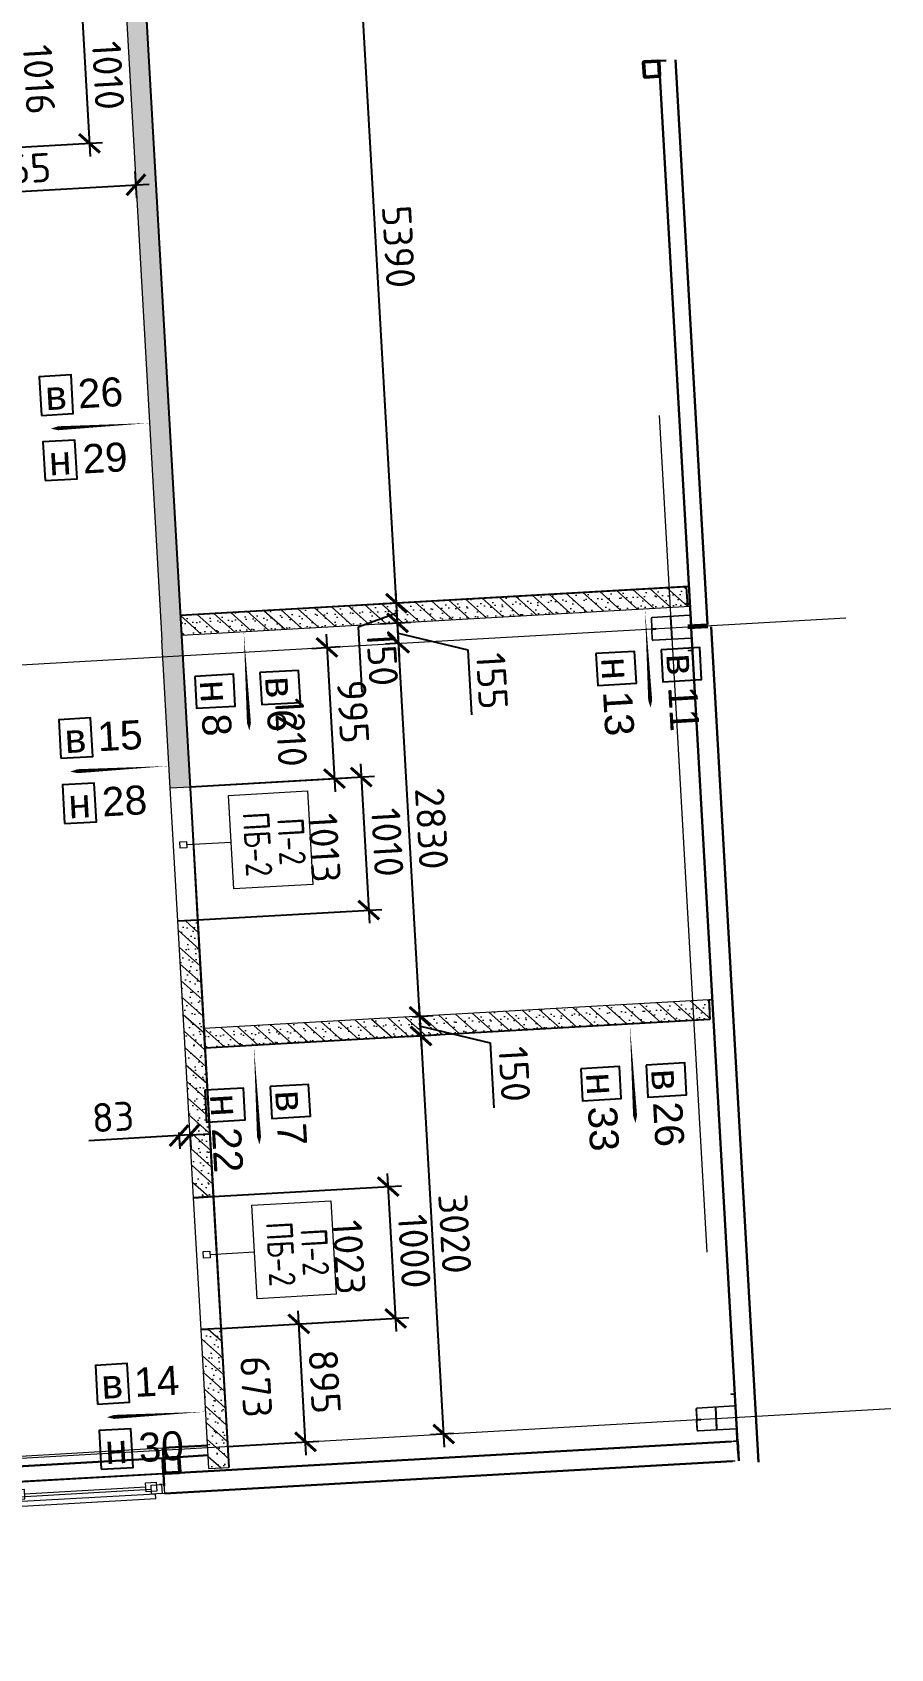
# Model space of a CAD drawing. Header units: metres. Extents: x 107714.6 to 107779.8, y 110796.6 to 110847.9.
# Drawn here: x 107772.65 to 107779.16, y 110799.68 to 110811.93 of the extents above; entities that cross this region are included whole.
import ezdxf

# ---------------------------------------------------------------- set-up
doc = ezdxf.new("R2010")
doc.units = ezdxf.units.M
doc.header["$PDMODE"] = 35
doc.header["$PDSIZE"] = 0.01
doc.linetypes.add('CENTER', pattern=[50.8, 31.75, -6.35, 6.35, -6.35])
doc.linetypes.add('невидимаяX2', pattern=[19.05, 12.7, -6.35])
for name, color, linetype in [('2023.11.08_В_ОТКЛОНЕНИЯ', 7, 'Continuous'), ('2023.11.08_Н_ОТКЛОНЕНИЯ', 7, 'Continuous'), ('_1-1_ Внутренние стены', 7, 'Continuous'), ('_4-3_ маркировка на кладочных планах АР', 7, 'Continuous'), ('размеры', 7, 'Continuous'), ('Слой3', 7, 'Continuous')]:
    doc.layers.add(name, color=color, linetype=linetype)
doc.layers.add('Вспомогательные', color=6, linetype='Continuous', plot=False)
for name, color, linetype, lineweight, true_color in [('Каркас несущий', 7, 'Continuous', 18, 0x800040), ('Каркас_Импост', 7, 'Continuous', 9, 0x804000), ('Несущие колонны', 7, 'Continuous', 18, 0x800040), ('Отлив', 7, 'Continuous', 9, 0x008080), ('Скрытые грани', 7, 'Continuous', 18, 0x800040)]:
    doc.layers.add(name, color=color, linetype=linetype, lineweight=lineweight, true_color=true_color)
for name, color, linetype, lineweight in [('Окна', 251, 'Continuous', 9), ('ОСИ', 251, 'CENTER', 18), ('Размерные', 45, 'Continuous', 15), ('Стены', 7, 'Continuous', 18), ('Стены разрез', 7, 'Continuous', 30)]:
    doc.layers.add(name, color=color, linetype=linetype, lineweight=lineweight)
doc.styles.add('AxeAndPointZ', font='arial.ttf')
doc.styles.add('GOST 2.304 type A', font='isocpeur.ttf')
doc.styles.add('стиль1', font='isocpeur.ttf')
doc.dimstyles.new('ISO-25', dxfattribs={"dimtxt": 0.22, "dimasz": 0.15, "dimexe": 0.1, "dimexo": 0, "dimgap": 0.06, "dimtad": 1, "dimdec": 0, "dimlfac": 1000, "dimtxsty": 'GOST 2.304 type A', "dimblk": 'ARCHTICK', "dimcen": 2.5, "dimdle": 0.1, "dimadec": 0, "dimazin": 0, "dimtfac": 1, "dimtdec": 0, "dimtmove": 0, "dimatfit": 3, "dimfxl": 1, "dimarcsym": 0})
doc.dimstyles.new('снизу', dxfattribs={"dimtxt": 0.22, "dimasz": 0.1, "dimexe": 0.1, "dimexo": 0, "dimgap": 0.06, "dimtad": 1, "dimdec": 0, "dimlfac": 1000, "dimtxsty": 'GOST 2.304 type A', "dimblk": 'OBLIQUE', "dimcen": 2.5, "dimdle": 0.1, "dimse1": 1, "dimse2": 1, "dimsd1": 1, "dimsd2": 1, "dimadec": 0, "dimazin": 0, "dimtfac": 1, "dimtdec": 0, "dimtofl": 0, "dimtmove": 2, "dimatfit": 3, "dimfxl": 1, "dimarcsym": 0})

# ---------------------------------------------------------------- blocks, each defined once
blk = doc.blocks.new('102_Окно_1Створка_Ф_ГОСТ23166-99 - 1160х1750_1170_h-1445330-_О__L1_0_000_')
at = {"layer": 'Каркас_Импост', "color": 7, "lineweight": 18}
for p, q in [((-638.1, 475), (-638.1, 405)), ((-638.1, 475), (-603.1, 475)), ((-638.1, 405), (-603.1, 405)), ((-618.1, 475), (-538.1, 475)), ((-618.1, 405), (-618.1, 475)), ((-618.1, 475), (-538.1, 475)), ((-618.1, 405), (-618.1, 475)), ((-538.1, 405), (-618.1, 405)), ((-578.1, 405), (-618.1, 405)), ((-578.1, 385), (-578.1, 455)), ((-578.1, 455), (-498.1, 455)), ((-498.1, 385), (-578.1, 385)), ((-538.1, 475), (-538.1, 405)), ((-538.1, 475), (-538.1, 455)), ((-538.1, 440), (461.9, 440)), ((-498.1, 455), (-498.1, 385)), ((-498.1, 420), (421.9, 420)), ((421.9, 455), (421.9, 385)), ((501.9, 455), (421.9, 455)), ((421.9, 385), (501.9, 385)), ((541.9, 475), (461.9, 475)), ((461.9, 475), (461.9, 405)), ((461.9, 475), (461.9, 455)), ((541.9, 475), (461.9, 475)), ((461.9, 405), (541.9, 405)), ((501.9, 385), (501.9, 455)), ((541.9, 405), (501.9, 405)), ((561.9, 475), (526.9, 475)), ((561.9, 405), (526.9, 405)), ((541.9, 405), (541.9, 475)), ((541.9, 405), (541.9, 475)), ((561.9, 475), (561.9, 405))]:
    blk.add_line(p, q, dxfattribs=at)
at = {"layer": 'Отлив', "color": 7}
for p, q in [((491.9, 510), (-568.1, 510)), ((-568.1, 510), (-568.1, 475)), ((491.9, 475), (491.9, 510)), ((-568.1, 475), (491.9, 475))]:
    blk.add_line(p, q, dxfattribs=at)
blk = doc.blocks.new('243_КолоннаНесущая_Труба_ГОСТ 30245-2003 - 120x120x5-1170525-_О__L1_0_000_')
at = {"layer": 'Несущие колонны', "color": 7, "lineweight": 40}
for p, q in [((-60, 51), (-60, -51)), ((-55, -51), (-55, 51)), ((51, 60), (-51, 60)), ((-51, 55), (51, 55)), ((55, 51), (55, -51)), ((60, -51), (60, 51)), ((51, -55), (-51, -55)), ((-51, -60), (51, -60))]:
    blk.add_line(p, q, dxfattribs=at)
for centre, radius, start, end in [((-51, 51), 9, 90, 180), ((-51, 51), 4, 90, 180), ((51, 51), 9, 0, 90), ((51, 51), 4, 0, 90), ((-51, -51), 9, 180, 270), ((-51, -51), 4, 180, 270), ((51, -51), 9, 270, 360), ((51, -51), 4, 270, 0)]:
    blk.add_arc(centre, radius, start, end, dxfattribs=at)
blk = doc.blocks.new('253_Балка_Труба_ГОСТ 30245-2003 - 120x120x5-1324223-_О__L1_0_000_')
at = {"layer": 'Каркас несущий', "color": 7}
for p, q in [((592, 60), (-592, 60)), ((-592, 51), (-592, 60)), ((-592, -51), (-592, 51)), ((592, 60), (592, 51)), ((592, 51), (592, -51)), ((-592, -60), (-592, -51)), ((-592, -60), (592, -60)), ((592, -51), (592, -60))]:
    blk.add_line(p, q, dxfattribs=at)
at = {"layer": 'Скрытые грани', "color": 7}
for p, q in [((-592, 55), (592, 55)), ((-592, -55), (592, -55))]:
    blk.add_line(p, q, dxfattribs=at)
blk = doc.blocks.new('243_КолоннаНесущая_Труба_ГОСТ 30245-2003 - 120x120x5-V6-_О__L1_0_000_')
at = {"layer": 'Несущие колонны', "color": 7, "lineweight": 40}
for p, q in [((-60, 51), (-60, -51)), ((-55, -51), (-55, 51)), ((51, 60), (-51, 60)), ((-51, 55), (51, 55)), ((55, 51), (55, -51)), ((60, -51), (60, 51)), ((51, -55), (-51, -55)), ((-51, -60), (51, -60))]:
    blk.add_line(p, q, dxfattribs=at)
for centre, radius, start, end in [((-51, 51), 9, 90, 180), ((-51, 51), 4, 90, 180), ((51, 51), 9, 0, 90), ((51, 51), 4, 0, 90), ((-51, -51), 9, 180, 270), ((-51, -51), 4, 180, 270), ((51, -51), 4, 270, 0), ((51, -51), 9, 270, 360)]:
    blk.add_arc(centre, radius, start, end, dxfattribs=at)
blk = doc.blocks.new('к3')
at = {"color": 0, "linetype": 'ByBlock', "lineweight": -2, "ltscale": 200}
for p, q in [((4147418, 542806), (4147418, 542828)), ((4147418, 542806), (4147421, 542806)), ((4147421, 542806), (4147421, 542828)), ((4147426, 542836), (4147505, 542836)), ((4147426, 542833), (4147505, 542833)), ((4147510, 542828), (4147510, 542544)), ((4147513, 542828), (4147513, 542544)), ((4147683, 542828), (4147683, 542544)), ((4147686, 542828), (4147686, 542544)), ((4147770, 542836), (4147691, 542836)), ((4147770, 542833), (4147691, 542833)), ((4147775, 542806), (4147775, 542828)), ((4147778, 542806), (4147775, 542806)), ((4147778, 542806), (4147778, 542828)), ((4147518, 542539), (4147589, 542539)), ((4147518, 542536), (4147589, 542536)), ((4147594, 542544), (4147594, 542567)), ((4147594, 542567), (4147597, 542567)), ((4147597, 542544), (4147597, 542567)), ((4147599, 542544), (4147599, 542567)), ((4147602, 542567), (4147599, 542567)), ((4147602, 542544), (4147602, 542567)), ((4147678, 542539), (4147607, 542539)), ((4147678, 542536), (4147607, 542536))]:
    blk.add_line(p, q, dxfattribs=at)
for centre, radius, start, end in [((4147426, 542828), 8, 90, 180), ((4147426, 542828), 5, 90, 180), ((4147505, 542828), 8, 0, 90), ((4147505, 542828), 5, 0, 90), ((4147691, 542828), 8, 90, 180), ((4147691, 542828), 5, 90, 180), ((4147770, 542828), 8, 0, 90), ((4147770, 542828), 5, 0, 90), ((4147518, 542544), 8, 180, 270), ((4147518, 542544), 5, 180, 270), ((4147589, 542544), 8, 270, 0), ((4147589, 542544), 5, 270, 0), ((4147607, 542544), 8, 180, 270), ((4147607, 542544), 5, 180, 270), ((4147678, 542544), 5, 270, 0), ((4147678, 542544), 8, 270, 0)]:
    blk.add_arc(centre, radius, start, end, dxfattribs=at)
at = {"layer": 'Вспомогательные', "color": 0, "ltscale": 10}
for p, q in [((4147690, 542836), (4147505, 542836)), ((4147683, 542686), (4147513, 542686))]:
    blk.add_line(p, q, dxfattribs=at)
blk = doc.blocks.new('_ARCHTICK')
at = {"color": 0, "linetype": 'ByBlock', "const_width": 0.15}
blk.add_lwpolyline([(-0.5, -0.5), (0.5, 0.5)], dxfattribs=at)
blk = doc.blocks.new('*D101')
at = {"layer": 'Defpoints', "color": 0, "transparency": 16777216}
for p in [(107775.599, 110804.322), (107775.717, 110804.328), (107775.846, 110801.311)]:
    blk.add_point(p, dxfattribs=at)
at = {"layer": 'размеры', "color": 0, "lineweight": -2, "transparency": 16777216}
for p, q in [((107775.776, 110801.207), (107775.594, 110804.421)), ((107775.717, 110804.328), (107775.499, 110804.316)), ((107775.846, 110801.311), (107775.671, 110801.301))]:
    blk.add_line(p, q, dxfattribs=at)
at = {"layer": 'размеры', "color": 0, "lineweight": -2, "transparency": 16777216, "xscale": 0.15, "yscale": 0.15, "zscale": 0.15}
for p, rotation in [((107775.599, 110804.322), 93.25304974487426), ((107775.771, 110801.306), 273.2530497448743)]:
    blk.add_blockref('_ARCHTICK', p, dxfattribs=dict(at, rotation=rotation))
at = {"layer": 'размеры', "color": 0, "transparency": 16777216, "insert": (107775.855, 110802.824), "char_height": 0.22, "attachment_point": 5, "rotation": 273.253, "style": 'GOST 2.304 type A'}
blk.add_mtext('3020', dxfattribs=at)
blk = doc.blocks.new('*D102')
at = {"layer": 'Defpoints', "color": 0, "transparency": 16777216}
for p in [(107775.535, 110804.468), (107775.591, 110804.471), (107775.717, 110804.328)]:
    blk.add_point(p, dxfattribs=at)
at = {"layer": 'размеры', "color": 0, "lineweight": -2, "transparency": 16777216}
for p, q in [((107775.605, 110804.222), (107775.585, 110804.571)), ((107775.535, 110804.468), (107775.691, 110804.477)), ((107775.717, 110804.328), (107775.499, 110804.316)), ((107775.595, 110804.396), (107776.123, 110804.27)), ((107776.123, 110804.27), (107776.151, 110803.777))]:
    blk.add_line(p, q, dxfattribs=at)
at = {"layer": 'размеры', "color": 0, "lineweight": -2, "transparency": 16777216, "xscale": 0.15, "yscale": 0.15, "zscale": 0.15}
for p, rotation in [((107775.591, 110804.471), 93.25304974487426), ((107775.599, 110804.322), 273.2530497448743)]:
    blk.add_blockref('_ARCHTICK', p, dxfattribs=dict(at, rotation=rotation))
at = {"layer": 'размеры', "color": 0, "transparency": 16777216, "insert": (107776.307, 110804.033), "char_height": 0.22, "attachment_point": 5, "rotation": 273.253, "style": 'GOST 2.304 type A'}
blk.add_mtext('150', dxfattribs=at)
blk = doc.blocks.new('*D103')
at = {"layer": 'Defpoints', "color": 0, "transparency": 16777216}
for p in [(107775.43, 110807.297), (107775.43, 110807.297), (107775.535, 110804.468)]:
    blk.add_point(p, dxfattribs=at)
at = {"layer": 'размеры', "color": 0, "lineweight": -2, "transparency": 16777216}
for p, q in [((107775.596, 110804.371), (107775.424, 110807.397)), ((107775.43, 110807.297), (107775.33, 110807.291)), ((107775.535, 110804.468), (107775.691, 110804.477))]:
    blk.add_line(p, q, dxfattribs=at)
at = {"layer": 'размеры', "color": 0, "lineweight": -2, "transparency": 16777216, "xscale": 0.15, "yscale": 0.15, "zscale": 0.15}
for p, rotation in [((107775.43, 110807.297), 93.25304974487426), ((107775.591, 110804.471), 273.2530497448743)]:
    blk.add_blockref('_ARCHTICK', p, dxfattribs=dict(at, rotation=rotation))
at = {"layer": 'размеры', "color": 0, "transparency": 16777216, "insert": (107775.68, 110805.894), "char_height": 0.22, "attachment_point": 5, "rotation": 273.253, "style": 'GOST 2.304 type A'}
blk.add_mtext('2830', dxfattribs=at)
blk = doc.blocks.new('*D104')
at = {"layer": 'Defpoints', "color": 0, "transparency": 16777216}
for p in [(107775.289, 110807.444), (107775.421, 110807.452), (107775.43, 110807.297)]:
    blk.add_point(p, dxfattribs=at)
at = {"layer": 'размеры', "color": 0, "lineweight": -2, "transparency": 16777216}
for p, q in [((107775.436, 110807.197), (107775.416, 110807.551)), ((107775.289, 110807.444), (107775.521, 110807.457)), ((107775.426, 110807.374), (107775.954, 110807.248)), ((107775.43, 110807.297), (107775.33, 110807.291)), ((107775.954, 110807.248), (107775.982, 110806.755))]:
    blk.add_line(p, q, dxfattribs=at)
at = {"layer": 'размеры', "color": 0, "lineweight": -2, "transparency": 16777216, "xscale": 0.15, "yscale": 0.15, "zscale": 0.15}
for p, rotation in [((107775.421, 110807.452), 93.25304974487426), ((107775.43, 110807.297), 273.2530497448743)]:
    blk.add_blockref('_ARCHTICK', p, dxfattribs=dict(at, rotation=rotation))
at = {"layer": 'размеры', "color": 0, "transparency": 16777216, "insert": (107776.137, 110807.011), "char_height": 0.22, "attachment_point": 5, "rotation": 273.253, "style": 'GOST 2.304 type A'}
blk.add_mtext('155', dxfattribs=at)
blk = doc.blocks.new('*D105')
at = {"layer": 'Defpoints', "color": 0, "transparency": 16777216}
for p in [(107775.516, 110807.607), (107775.413, 110807.601), (107775.289, 110807.444)]:
    blk.add_point(p, dxfattribs=at)
at = {"layer": 'размеры', "color": 0, "lineweight": -2, "transparency": 16777216}
for p, q in [((107775.516, 110807.607), (107775.313, 110807.596)), ((107775.427, 110807.352), (107775.407, 110807.701)), ((107775.417, 110807.526), (107775.123, 110807.42)), ((107775.123, 110807.42), (107775.151, 110806.926)), ((107775.289, 110807.444), (107775.521, 110807.457))]:
    blk.add_line(p, q, dxfattribs=at)
at = {"layer": 'размеры', "color": 0, "lineweight": -2, "transparency": 16777216, "xscale": 0.15, "yscale": 0.15, "zscale": 0.15}
for p, rotation in [((107775.413, 110807.601), 93.25304974487426), ((107775.421, 110807.452), 273.2530497448743)]:
    blk.add_blockref('_ARCHTICK', p, dxfattribs=dict(at, rotation=rotation))
at = {"layer": 'размеры', "color": 0, "transparency": 16777216, "insert": (107775.306, 110807.183), "char_height": 0.22, "attachment_point": 5, "rotation": 273.253, "style": 'GOST 2.304 type A'}
blk.add_mtext('150', dxfattribs=at)
blk = doc.blocks.new('*D106')
at = {"layer": 'Defpoints', "color": 0, "transparency": 16777216}
for p in [(107775.107, 110812.983), (107775.111, 110812.983), (107775.516, 110807.607)]:
    blk.add_point(p, dxfattribs=at)
at = {"layer": 'размеры', "color": 0, "lineweight": -2, "transparency": 16777216}
for p, q in [((107775.418, 110807.501), (107775.101, 110813.082)), ((107775.111, 110812.983), (107775.007, 110812.977)), ((107775.516, 110807.607), (107775.313, 110807.596))]:
    blk.add_line(p, q, dxfattribs=at)
at = {"layer": 'размеры', "color": 0, "lineweight": -2, "transparency": 16777216, "xscale": 0.15, "yscale": 0.15, "zscale": 0.15}
for p, rotation in [((107775.107, 110812.983), 93.25304974487426), ((107775.413, 110807.601), 273.2530497448743)]:
    blk.add_blockref('_ARCHTICK', p, dxfattribs=dict(at, rotation=rotation))
at = {"layer": 'размеры', "color": 0, "transparency": 16777216, "insert": (107775.43, 110810.302), "char_height": 0.22, "attachment_point": 5, "rotation": 273.253, "style": 'GOST 2.304 type A'}
blk.add_mtext('5390', dxfattribs=at)
blk = doc.blocks.new('*D65')
at = {"layer": 'Defpoints', "color": 0, "transparency": 16777216}
for p in [(107774.082, 110802.107), (107774.673, 110802.141), (107774.133, 110801.213)]:
    blk.add_point(p, dxfattribs=at)
at = {"layer": 'размеры', "color": 0, "lineweight": -2, "transparency": 16777216}
for p, q in [((107774.73, 110801.147), (107774.668, 110802.24)), ((107774.082, 110802.107), (107774.773, 110802.146)), ((107774.133, 110801.213), (107774.824, 110801.253))]:
    blk.add_line(p, q, dxfattribs=at)
at = {"layer": 'размеры', "color": 0, "lineweight": -2, "transparency": 16777216, "xscale": 0.15, "yscale": 0.15, "zscale": 0.15}
for p, rotation in [((107774.673, 110802.141), 93.25304974487426), ((107774.724, 110801.247), 273.2530497448743)]:
    blk.add_blockref('_ARCHTICK', p, dxfattribs=dict(at, rotation=rotation))
at = {"layer": 'размеры', "color": 0, "transparency": 16777216, "insert": (107774.869, 110801.703), "char_height": 0.22, "attachment_point": 5, "rotation": 273.253, "style": 'GOST 2.304 type A'}
blk.add_mtext('895', dxfattribs=at)
blk = doc.blocks.new('*D66')
at = {"layer": 'Defpoints', "color": 0, "transparency": 16777216}
for p in [(107774.025, 110803.105), (107775.35, 110803.181), (107774.082, 110802.107)]:
    blk.add_point(p, dxfattribs=at)
at = {"layer": 'размеры', "color": 0, "lineweight": -2, "transparency": 16777216}
for p, q in [((107775.412, 110802.082), (107775.344, 110803.28)), ((107774.025, 110803.105), (107775.45, 110803.186)), ((107774.082, 110802.107), (107775.507, 110802.188))]:
    blk.add_line(p, q, dxfattribs=at)
at = {"layer": 'размеры', "color": 0, "lineweight": -2, "transparency": 16777216, "xscale": 0.15, "yscale": 0.15, "zscale": 0.15}
for p, rotation in [((107775.35, 110803.181), 93.25304974487426), ((107775.407, 110802.182), 273.2530497448743)]:
    blk.add_blockref('_ARCHTICK', p, dxfattribs=dict(at, rotation=rotation))
at = {"layer": 'размеры', "color": 0, "transparency": 16777216, "insert": (107775.548, 110802.691), "char_height": 0.22, "attachment_point": 5, "rotation": 273.253, "style": 'GOST 2.304 type A'}
blk.add_mtext('1000', dxfattribs=at)
blk = doc.blocks.new('*D67')
at = {"layer": 'Defpoints', "color": 0, "transparency": 16777216}
for p in [(107774.772, 110807.259), (107774.943, 110806.272), (107773.849, 110806.21)]:
    blk.add_point(p, dxfattribs=at)
at = {"layer": 'размеры', "color": 0, "lineweight": -2, "transparency": 16777216}
for p, q in [((107774.881, 110807.366), (107774.948, 110806.173)), ((107774.772, 110807.259), (107774.986, 110807.272)), ((107773.849, 110806.21), (107775.043, 110806.278))]:
    blk.add_line(p, q, dxfattribs=at)
at = {"layer": 'размеры', "color": 0, "lineweight": -2, "transparency": 16777216, "xscale": 0.15, "yscale": 0.15, "zscale": 0.15}
for p, rotation in [((107774.886, 110807.266), 93.25304974487426), ((107774.943, 110806.272), 273.2530497448743)]:
    blk.add_blockref('_ARCHTICK', p, dxfattribs=dict(at, rotation=rotation))
at = {"layer": 'размеры', "color": 0, "transparency": 16777216, "insert": (107775.084, 110806.779), "char_height": 0.22, "attachment_point": 5, "rotation": 273.253, "style": 'GOST 2.304 type A'}
blk.add_mtext('995', dxfattribs=at)
blk = doc.blocks.new('*D68')
at = {"layer": 'Defpoints', "color": 0, "transparency": 16777216}
for p in [(107773.849, 110806.21), (107773.906, 110805.202), (107775.203, 110805.276)]:
    blk.add_point(p, dxfattribs=at)
at = {"layer": 'размеры', "color": 0, "lineweight": -2, "transparency": 16777216}
for p, q in [((107775.14, 110806.384), (107775.209, 110805.176)), ((107773.849, 110806.21), (107775.246, 110806.29)), ((107773.906, 110805.202), (107775.303, 110805.281))]:
    blk.add_line(p, q, dxfattribs=at)
at = {"layer": 'размеры', "color": 0, "lineweight": -2, "transparency": 16777216, "xscale": 0.15, "yscale": 0.15, "zscale": 0.15}
for p, rotation in [((107775.146, 110806.284), 93.25304974487426), ((107775.203, 110805.276), 273.2530497448743)]:
    blk.add_blockref('_ARCHTICK', p, dxfattribs=dict(at, rotation=rotation))
at = {"layer": 'размеры', "color": 0, "transparency": 16777216, "insert": (107775.344, 110805.789), "char_height": 0.22, "attachment_point": 5, "rotation": 273.253, "style": 'GOST 2.304 type A'}
blk.add_mtext('1010', dxfattribs=at)
blk = doc.blocks.new('*D71')
at = {"layer": 'Defpoints', "color": 0, "transparency": 16777216}
for p in [(107773.764, 110803.591, 21.849), (107773.766, 110803.567), (107773.847, 110803.596)]:
    blk.add_point(p, dxfattribs=at)
at = {"layer": 'размеры', "color": 0, "lineweight": -2, "transparency": 16777216}
for p, q in [((107773.766, 110803.567), (107773.083, 110803.528)), ((107773.764, 110803.591), (107773.772, 110803.467)), ((107773.848, 110803.572), (107773.766, 110803.567)), ((107773.847, 110803.596), (107773.854, 110803.472)), ((107773.848, 110803.572), (107773.998, 110803.58))]:
    blk.add_line(p, q, dxfattribs=at)
at = {"layer": 'размеры', "color": 0, "lineweight": -2, "transparency": 16777216, "xscale": 0.15, "yscale": 0.15, "zscale": 0.15}
for p, rotation in [((107773.766, 110803.567), 3.253049744874275), ((107773.848, 110803.572), 183.2530497448743)]:
    blk.add_blockref('_ARCHTICK', p, dxfattribs=dict(at, rotation=rotation))
at = {"layer": 'размеры', "color": 0, "transparency": 16777216, "insert": (107773.265, 110803.709), "char_height": 0.22, "attachment_point": 5, "rotation": 3.253, "style": 'GOST 2.304 type A'}
blk.add_mtext('83', dxfattribs=at)
blk = doc.blocks.new('*D75')
at = {"layer": 'Defpoints', "color": 0, "transparency": 16777216}
for p in [(107771.501, 110812.006), (107773.087, 110811.085), (107771.558, 110810.998)]:
    blk.add_point(p, dxfattribs=at)
at = {"layer": 'размеры', "color": 0, "lineweight": -2, "transparency": 16777216}
for p, q in [((107773.024, 110812.193), (107773.092, 110810.985)), ((107771.501, 110812.006), (107773.129, 110812.099)), ((107771.558, 110810.998), (107773.186, 110811.091))]:
    blk.add_line(p, q, dxfattribs=at)
at = {"layer": 'размеры', "color": 0, "lineweight": -2, "transparency": 16777216, "xscale": 0.15, "yscale": 0.15, "zscale": 0.15}
for p, rotation in [((107773.029, 110812.093), 93.25304974487426), ((107773.087, 110811.085), 273.2530497448743)]:
    blk.add_blockref('_ARCHTICK', p, dxfattribs=dict(at, rotation=rotation))
at = {"layer": 'размеры', "color": 0, "transparency": 16777216, "insert": (107773.228, 110811.599), "char_height": 0.22, "attachment_point": 5, "rotation": 273.253, "style": 'GOST 2.304 type A'}
blk.add_mtext('1010', dxfattribs=at)
blk = doc.blocks.new('*D100')
at = {"layer": 'Defpoints', "color": 0, "transparency": 16777216}
for p in [(107773.439, 110810.771), (107773.445, 110810.669), (107771.583, 110810.563)]:
    blk.add_point(p, dxfattribs=at)
at = {"layer": 'размеры', "color": 0, "lineweight": -2, "transparency": 16777216}
for p, q in [((107773.445, 110810.669), (107773.434, 110810.871)), ((107771.477, 110810.66), (107773.539, 110810.777)), ((107771.583, 110810.563), (107771.572, 110810.765))]:
    blk.add_line(p, q, dxfattribs=at)
at = {"layer": 'размеры', "color": 0, "lineweight": -2, "transparency": 16777216, "xscale": 0.15, "yscale": 0.15, "zscale": 0.15}
for p, rotation in [((107773.439, 110810.771), 3.253049744874275), ((107771.577, 110810.666), 183.2530497448743)]:
    blk.add_blockref('_ARCHTICK', p, dxfattribs=dict(at, rotation=rotation))
at = {"layer": 'размеры', "color": 0, "transparency": 16777216, "insert": (107772.499, 110810.888), "char_height": 0.22, "attachment_point": 5, "rotation": 3.253, "style": 'GOST 2.304 type A'}
blk.add_mtext('1865', dxfattribs=at)
blk = doc.blocks.new('*D38')
at = {"layer": 'Defpoints', "color": 0, "transparency": 16777216}
for p in [(107775.036, 110802.963), (107773.86, 110802.896, 21.593), (107773.956, 110801.877, 21.627)]:
    blk.add_point(p, dxfattribs=at)
at = {"layer": 'размеры', "color": 0, "transparency": 16777216, "insert": (107775.054, 110802.646), "char_height": 0.22, "attachment_point": 5, "rotation": 273.253, "style": 'GOST 2.304 type A'}
blk.add_mtext('1023', dxfattribs=at)
blk = doc.blocks.new('_Oblique')
at = {"color": 0, "linetype": 'ByBlock', "lineweight": -2}
blk.add_line((-0.5, -0.5), (0.5, 0.5), dxfattribs=at)
blk = doc.blocks.new('*D39')
at = {"layer": 'Defpoints', "color": 0, "transparency": 16777216}
for p in [(107773.956, 110801.877, 21.627), (107774.192, 110801.217), (107774.375, 110801.227)]:
    blk.add_point(p, dxfattribs=at)
at = {"layer": 'размеры', "color": 0, "transparency": 16777216, "insert": (107774.35, 110801.664), "char_height": 0.22, "attachment_point": 5, "rotation": 273.253, "style": 'GOST 2.304 type A'}
blk.add_mtext('673', dxfattribs=at)
blk = doc.blocks.new('*D40')
at = {"layer": 'Defpoints', "color": 0, "transparency": 16777216}
for p in [(107774.849, 110806.052), (107773.748, 110805.99, 21.761), (107773.792, 110804.977, 21.614)]:
    blk.add_point(p, dxfattribs=at)
at = {"layer": 'размеры', "color": 0, "transparency": 16777216, "insert": (107774.867, 110805.747), "char_height": 0.22, "attachment_point": 5, "rotation": 273.253, "style": 'GOST 2.304 type A'}
blk.add_mtext('1013', dxfattribs=at)
blk = doc.blocks.new('*D146')
at = {"layer": 'Defpoints', "color": 0, "transparency": 16777216}
for p in [(107774.579, 110807.248), (107773.87, 110807.208), (107773.748, 110805.99, 21.761)]:
    blk.add_point(p, dxfattribs=at)
at = {"layer": 'размеры', "color": 0, "transparency": 16777216, "insert": (107774.614, 110806.622), "char_height": 0.22, "attachment_point": 5, "rotation": 273.253, "style": 'GOST 2.304 type A'}
blk.add_mtext('1210', dxfattribs=at)
blk = doc.blocks.new('*D53')
at = {"layer": 'Defpoints', "color": 0, "transparency": 16777216}
for p in [(107771.427, 110811.973, 21.769), (107771.485, 110810.959, 21.758), (107772.735, 110811.03)]:
    blk.add_point(p, dxfattribs=at)
at = {"layer": 'размеры', "color": 0, "transparency": 16777216, "insert": (107772.705, 110811.568), "char_height": 0.22, "attachment_point": 5, "rotation": 273.253, "style": 'GOST 2.304 type A'}
blk.add_mtext('1016', dxfattribs=at)

msp = doc.modelspace()

# ---------------------------------------------------------------- hatches: boundary and pattern name
at = {"layer": '_1-1_ Внутренние стены', "linetype": 'Continuous', "lineweight": 0, "true_color": 0x000000}
h = msp.add_hatch(dxfattribs=at)
h.set_pattern_fill('ГАЗОБЕТОН_0004', color=18, scale=0.001, angle=-86.74695, style=0, pattern_type=2)
h.set_pattern_definition([(318.25305, (107765.24275, 110769.50106), (0.05992578, 0.06714835), []), (3.25305, (107765.30268, 110769.568205), (-0.00459642, 0.08086948), [0, -0.054, 0, -0.081]), (68.25305, (107765.36983, 110769.50828), (0.07523517, -0.03001115), [0, -0.0396, 0, -0.0684])])
h.paths.add_polyline_path([(107773.4532, 110813.169), (107773.3034, 110813.1605), (107773.6989, 110806.2018), (107773.8487, 110806.2103)])
h = msp.add_hatch(dxfattribs=at)
h.set_pattern_fill('ГАЗОБЕТОН_0004', color=18, scale=0.001, angle=-86.74695, style=0, pattern_type=2)
h.set_pattern_definition([(318.25305, (107768.83722, 110764.02621), (0.05992578, 0.06714835), []), (3.25305, (107768.897145, 110764.093354), (-0.00459642, 0.08086948), [0, -0.054, 0, -0.081]), (68.25305, (107768.96429, 110764.03343), (0.07523517, -0.03001115), [0, -0.0396, 0, -0.0684])])
h.paths.add_polyline_path([(107773.7749, 110807.5082), (107777.6087, 110807.7261), (107777.6172, 110807.5763), (107773.7834, 110807.3584)])
h = msp.add_hatch(dxfattribs=at)
h.set_pattern_fill('ГАЗОБЕТОН_0004', color=18, scale=0.001, angle=-86.74695, style=0, pattern_type=2)
h.set_pattern_definition([(318.25305, (107765.69558, 110761.533915), (0.05992578, 0.06714835), []), (3.25305, (107765.75551, 110761.60106), (-0.00459642, 0.08086948), [0, -0.054, 0, -0.081]), (68.25305, (107765.82266, 110761.54114), (0.07523517, -0.03001115), [0, -0.0396, 0, -0.0684])])
h.paths.add_polyline_path([(107773.906, 110805.2019), (107773.7562, 110805.1934), (107773.8754, 110803.0968), (107774.0252, 110803.1053)])
h = msp.add_hatch(dxfattribs=at)
h.set_pattern_fill('ГАЗОБЕТОН_0004', color=18, scale=0.001, angle=-86.74695, style=0, pattern_type=2)
h.set_pattern_definition([(318.25305, (107769.01512, 110760.89626), (0.05992578, 0.06714835), []), (3.25305, (107769.07504, 110760.963406), (-0.00459642, 0.08086948), [0, -0.054, 0, -0.081]), (68.25305, (107769.14219, 110760.90348), (0.07523517, -0.03001115), [0, -0.0396, 0, -0.0684])])
h.paths.add_polyline_path([(107773.9528, 110804.3782), (107777.7866, 110804.5961), (107777.7951, 110804.4464), (107773.9613, 110804.2285)])
h = msp.add_hatch(dxfattribs=at)
h.set_pattern_fill('ГАЗОБЕТОН_0004', color=18, scale=0.001, angle=-86.74695, style=0, pattern_type=2)
h.set_pattern_definition([(318.25305, (107765.8715, 110758.43891), (0.05992578, 0.06714835), []), (3.25305, (107765.93142, 110758.50606), (-0.00459642, 0.08086948), [0, -0.054, 0, -0.081]), (68.25305, (107765.99857, 110758.44613), (0.07523517, -0.03001115), [0, -0.0396, 0, -0.0684])])
h.paths.add_polyline_path([(107774.0819, 110802.1069), (107773.9322, 110802.0984), (107773.992, 110801.0451), (107774.1418, 110801.0536)])

# ---------------------------------------------------------------- linework, layer by layer
for points in [[(107777.6287, 110807.7272), (107773.7749, 110807.5082)], [(107777.6087, 110807.7261), (107777.6172, 110807.5763)], [(107777.5011, 110807.3293), (107777.4962, 110807.4142)], [(107773.7562, 110805.1934), (107773.906, 110805.2019)], [(107777.7796, 110804.5957), (107777.8068, 110804.5973)], [(107777.7796, 110804.5957), (107777.7839, 110804.5209)], [(107777.7796, 110804.5957), (107777.7882, 110804.446)], [(107774.0819, 110802.1069), (107773.9322, 110802.0984)], [(107777.8415, 110801.339), (107777.8367, 110801.4239)]]:
    msp.add_lwpolyline(points)
at = {"layer": '2023.11.08_В_ОТКЛОНЕНИЯ'}
for points in [[(107772.7227, 110809.0241), (107772.9643, 110809.0378), (107772.9477, 110809.3307), (107772.7061, 110809.3169), (107772.7227, 110809.0241)], [(107777.4185, 110807.2476), (107777.4323, 110807.006), (107777.7251, 110807.0227), (107777.7114, 110807.2643), (107777.4185, 110807.2476)], [(107774.3784, 110807.0748), (107774.3922, 110806.8332), (107774.685, 110806.8499), (107774.6712, 110807.0915), (107774.3784, 110807.0748)], [(107772.8704, 110806.4258), (107773.112, 110806.4396), (107773.0953, 110806.7324), (107772.8537, 110806.7186), (107772.8704, 110806.4258)], [(107777.3039, 110804.101), (107777.3176, 110803.8594), (107777.6104, 110803.8761), (107777.5967, 110804.1177), (107777.3039, 110804.101)], [(107774.4548, 110803.9391), (107774.4685, 110803.6975), (107774.7614, 110803.7141), (107774.7476, 110803.9557), (107774.4548, 110803.9391)], [(107773.1484, 110801.5336), (107773.3901, 110801.5474), (107773.3734, 110801.8402), (107773.1318, 110801.8264), (107773.1484, 110801.5336)]]:
    msp.add_lwpolyline(points, dxfattribs=at)
for points in [[(107773.5418, 110808.9658, 0, 0, 0), (107772.793, 110808.9232, 0, 0.16, 0), (107773.0926, 110808.9403, 0.03, 0.03, 0), (107773.5418, 110808.9658, 0, 0, 0)], [(107777.296, 110807.5581, 0, 0, 0), (107777.3386, 110806.8093, 0, 0.16, 0), (107777.3216, 110807.1088, 0.03, 0.03, 0), (107777.296, 110807.5581, 0, 0, 0)], [(107774.2559, 110807.3853, 0, 0, 0), (107774.2985, 110806.6365, 0, 0.16, 0), (107774.2814, 110806.936, 0.03, 0.03, 0), (107774.2559, 110807.3853, 0, 0, 0)], [(107773.6895, 110806.3675, 0, 0, 0), (107772.9407, 110806.3249, 0, 0.16, 0), (107773.2402, 110806.342, 0.03, 0.03, 0), (107773.6895, 110806.3675, 0, 0, 0)], [(107777.1813, 110804.4115, 0, 0, 0), (107777.2239, 110803.6627, 0, 0.16, 0), (107777.2069, 110803.9622, 0.03, 0.03, 0), (107777.1813, 110804.4115, 0, 0, 0)], [(107774.3323, 110804.2496, 0, 0, 0), (107774.3748, 110803.5008, 0, 0.16, 0), (107774.3578, 110803.8003, 0.03, 0.03, 0), (107774.3323, 110804.2496, 0, 0, 0)], [(107773.9676, 110801.4753, 0, 0, 0), (107773.2188, 110801.4327, 0, 0.16, 0), (107773.5183, 110801.4498, 0.03, 0.03, 0), (107773.9676, 110801.4753, 0, 0, 0)]]:
    msp.add_lwpolyline(points, format="xyseb", dxfattribs=at)
at = {"layer": '2023.11.08_Н_ОТКЛОНЕНИЯ'}
for points in [[(107773.5418, 110808.9658, 0, 0, 0), (107772.793, 110808.9232, 0, 0.16, 0), (107773.0926, 110808.9403, 0.03, 0.03, 0), (107773.5418, 110808.9658, 0, 0, 0)], [(107777.296, 110807.5581, 0, 0, 0), (107777.3386, 110806.8093, 0, 0.16, 0), (107777.3216, 110807.1088, 0.03, 0.03, 0), (107777.296, 110807.5581, 0, 0, 0)], [(107774.2559, 110807.3853, 0, 0, 0), (107774.2985, 110806.6365, 0, 0.16, 0), (107774.2814, 110806.936, 0.03, 0.03, 0), (107774.2559, 110807.3853, 0, 0, 0)], [(107773.6895, 110806.3675, 0, 0, 0), (107772.9407, 110806.3249, 0, 0.16, 0), (107773.2402, 110806.342, 0.03, 0.03, 0), (107773.6895, 110806.3675, 0, 0, 0)], [(107777.1813, 110804.4115, 0, 0, 0), (107777.2239, 110803.6627, 0, 0.16, 0), (107777.2069, 110803.9622, 0.03, 0.03, 0), (107777.1813, 110804.4115, 0, 0, 0)], [(107774.3323, 110804.2496, 0, 0, 0), (107774.3748, 110803.5008, 0, 0.16, 0), (107774.3578, 110803.8003, 0.03, 0.03, 0), (107774.3323, 110804.2496, 0, 0, 0)], [(107773.9676, 110801.4753, 0, 0, 0), (107773.2188, 110801.4327, 0, 0.16, 0), (107773.5183, 110801.4498, 0.03, 0.03, 0), (107773.9676, 110801.4753, 0, 0, 0)]]:
    msp.add_lwpolyline(points, format="xyseb", dxfattribs=at)
for points in [[(107772.7508, 110808.5299), (107772.9924, 110808.5436), (107772.9758, 110808.8365), (107772.7341, 110808.8227), (107772.7508, 110808.5299)], [(107776.9243, 110807.2195), (107776.9381, 110806.9779), (107777.2309, 110806.9946), (107777.2172, 110807.2362), (107776.9243, 110807.2195)], [(107773.8842, 110807.0467), (107773.8979, 110806.8051), (107774.1908, 110806.8218), (107774.177, 110807.0634), (107773.8842, 110807.0467)], [(107772.8985, 110805.9316), (107773.1401, 110805.9453), (107773.1234, 110806.2382), (107772.8818, 110806.2244), (107772.8985, 110805.9316)], [(107776.8097, 110804.073), (107776.8234, 110803.8313), (107777.1162, 110803.848), (107777.1025, 110804.0896), (107776.8097, 110804.073)], [(107773.9606, 110803.911), (107773.9743, 110803.6694), (107774.2671, 110803.686), (107774.2534, 110803.9277), (107773.9606, 110803.911)], [(107773.1765, 110801.0394), (107773.4181, 110801.0532), (107773.4015, 110801.346), (107773.1599, 110801.3322), (107773.1765, 110801.0394)]]:
    msp.add_lwpolyline(points, dxfattribs=at)
at = {"layer": '_4-3_ маркировка на кладочных планах АР', "linetype": 'Continuous', "lineweight": 0}
for p, q in [((107774.1397, 110806.1449), (107774.7387, 110806.179)), ((107774.1799, 110805.4367), (107774.1397, 110806.1449)), ((107774.7387, 110806.179), (107774.7789, 110805.4707)), ((107773.7722, 110805.7938), (107773.8221, 110805.7967)), ((107773.775, 110805.7439), (107773.7722, 110805.7938)), ((107773.8221, 110805.7967), (107773.825, 110805.7467)), ((107773.8235, 110805.7717), (107774.1598, 110805.7908)), ((107773.825, 110805.7467), (107773.775, 110805.7439)), ((107774.7789, 110805.4707), (107774.1799, 110805.4367)), ((107774.3161, 110803.0399), (107774.9152, 110803.074)), ((107774.9152, 110803.074), (107774.9554, 110802.3658)), ((107774.3564, 110802.3317), (107774.3161, 110803.0399)), ((107773.9487, 110802.6888), (107773.9986, 110802.6917)), ((107773.9515, 110802.6389), (107773.9487, 110802.6888)), ((107774.0014, 110802.6417), (107773.9515, 110802.6389)), ((107773.9986, 110802.6917), (107774.0014, 110802.6417)), ((107774, 110802.6667), (107774.3363, 110802.6858)), ((107774.9554, 110802.3658), (107774.3564, 110802.3317))]:
    msp.add_line(p, q, dxfattribs=at)
at = {"layer": 'ОСИ'}
for p, q in [((107775.2427, 110847.0626), (107777.9358, 110799.68)), ((107771.3207, 110807.0632), (107778.8172, 110807.4893)), ((107764.4231, 110800.6615), (107779.1576, 110801.4989))]:
    msp.add_line(p, q, dxfattribs=at)
at = {"layer": 'Слой3', "color": 6}
for points in [[(107772.4212, 110831.3247), (107774.1418, 110801.0536)], [(107777.6087, 110807.7261), (107773.7749, 110807.5082)], [(107777.7882, 110804.446), (107773.9613, 110804.2285)]]:
    msp.add_lwpolyline(points, dxfattribs=at)
at = {"layer": 'Стены'}
for points in [[(107773.3034, 110813.1605), (107773.6354, 110807.32)], [(107777.6287, 110807.7272), (107773.7749, 110807.5082)], [(107773.7834, 110807.3584), (107777.6372, 110807.5775)], [(107773.6989, 110806.2018), (107773.8487, 110806.2103)], [(107777.9518, 110801.2501), (107777.9717, 110801.2512)], [(107772.4346, 110801.1318), (107773.6426, 110801.2005)], [(107772.4506, 110800.9374), (107773.6487, 110801.0055)], [(107773.992, 110801.0451), (107774.1418, 110801.0536)], [(107777.9802, 110801.1015), (107777.9603, 110801.1004)]]:
    msp.add_lwpolyline(points, dxfattribs=at)
at = {"layer": 'Стены', "lineweight": 18}
for points in [[(107773.8487, 110806.2103), (107773.4532, 110813.169)], [(107773.6989, 110806.2018), (107773.6354, 110807.32)], [(107773.8187, 110804.0952), (107773.7562, 110805.1934)], [(107774.0252, 110803.1053), (107773.906, 110805.2019)], [(107777.7796, 110804.5957), (107773.9528, 110804.3782)], [(107777.7882, 110804.446), (107773.9613, 110804.2285)], [(107773.8754, 110803.0968), (107773.8187, 110804.0952)], [(107773.992, 110801.0451), (107773.9322, 110802.0984)], [(107774.1418, 110801.0536), (107774.0819, 110802.1069)]]:
    msp.add_lwpolyline(points, dxfattribs=at)
at = {"layer": 'Стены', "linetype": 'невидимаяX2'}
for points in [[(107773.7562, 110805.1934), (107773.6989, 110806.2018)], [(107773.906, 110805.2019), (107773.8487, 110806.2103)], [(107773.9322, 110802.0984), (107773.8754, 110803.0968)], [(107774.0819, 110802.1069), (107774.0252, 110803.1053)]]:
    msp.add_lwpolyline(points, dxfattribs=at)
at = {"layer": 'Стены разрез'}
for p, q in [((107777.4572, 110811.7139), (107777.3773, 110811.7094)), ((107777.3773, 110811.7094), (107777.3778, 110811.7004)), ((107777.7702, 110807.4398), (107777.5271, 110811.7179)), ((107777.4086, 110811.6), (107777.6454, 110807.4327)), ((107777.6205, 110807.4313), (107777.7702, 110807.4398)), ((107777.7714, 110807.4198), (107777.6216, 110807.4113)), ((107777.6466, 110807.4127), (107778.0021, 110801.1578)), ((107778.156, 110801.0924), (107777.7963, 110807.4212)), ((107773.8754, 110803.0968), (107774.0252, 110803.1053)), ((107773.9871, 110802.1015), (107773.9322, 110802.0984)), ((107777.9518, 110801.2501), (107773.7645, 110801.0121)), ((107778.0072, 110801.103), (107777.9987, 110801.2528)), ((107773.9821, 110801.2198), (107773.6426, 110801.2005)), ((107773.6426, 110801.2005), (107773.6469, 110801.1256)), ((107773.7577, 110801.1319), (107773.9863, 110801.1449)), ((107773.6627, 110801.0063), (107773.6487, 110801.0055)), ((107773.6487, 110801.0055), (107773.6541, 110800.9107)), ((107773.6572, 110800.8558), (107777.9603, 110801.1004))]:
    msp.add_line(p, q, dxfattribs=at)

# ---------------------------------------------------------------- block references
at = {"layer": 'Каркас несущий', "color": 7, "xscale": 0.0009999999999999998, "yscale": 0.0009999999999999998, "zscale": 0.0009999999999999998, "rotation": 3.253049744861902}
msp.add_blockref('253_Балка_Труба_ГОСТ 30245-2003 - 120x120x5-1324223-_О__L1_0_000_', (107773.0463, 110801.0314), dxfattribs=at)
at = {"layer": 'Несущие колонны', "color": 7, "xscale": 0.0009999999999999998, "yscale": 0.0009999999999999998, "zscale": 0.0009999999999999998, "rotation": 273.2530497448619}
for name, p in [('243_КолоннаНесущая_Труба_ГОСТ 30245-2003 - 120x120x5-V6-_О__L1_0_000_', (107777.3458, 110811.6475)), ('243_КолоннаНесущая_Труба_ГОСТ 30245-2003 - 120x120x5-1170525-_О__L1_0_000_', (107773.7102, 110801.0691))]:
    msp.add_blockref(name, p, dxfattribs=at)
at = {"layer": 'Окна', "color": 7, "xscale": 0.0009999999999999994, "yscale": 0.0009999999999999994, "zscale": 0.0009999999999999994, "rotation": 183.2530497448618}
msp.add_blockref('102_Окно_1Створка_Ф_ГОСТ23166-99 - 1160х1750_1170_h-1445330-_О__L1_0_000_', (107772.9932, 110801.2938), dxfattribs=at)
at = {"layer": 'Размерные', "color": 0, "xscale": 0.0009999999999999998, "yscale": 0.0009999999999999998, "zscale": 0.0009999999999999998, "rotation": 273.2530497448619}
for p in [(107000.3252, 114917.5335), (107000.6657, 114911.5432)]:
    msp.add_blockref('к3', p, dxfattribs=at)

# ---------------------------------------------------------------- texts
at = {"layer": '2023.11.08_В_ОТКЛОНЕНИЯ', "style": 'AxeAndPointZ'}
for s, rotation, p in [('в 26', 3.25305, (107772.7573, 110809.0628)), ('в 11', 273.25305, (107777.4573, 110807.2131)), ('в 6', 273.25305, (107774.4171, 110807.0403)), ('в 15', 3.25305, (107772.9049, 110806.4645)), ('в 26', 273.25305, (107777.3426, 110804.0665)), ('в 7', 273.25305, (107774.4935, 110803.9045)), ('в 14', 3.25305, (107773.183, 110801.5723))]:
    msp.add_text(s, height=0.22, rotation=rotation, dxfattribs=at).set_placement(p)
at = {"layer": '2023.11.08_Н_ОТКЛОНЕНИЯ', "style": 'AxeAndPointZ'}
for s, rotation, p in [('н 29', 3.25305, (107772.7853, 110808.5686)), ('н 13', 273.25305, (107776.9631, 110807.185)), ('н 8', 273.25305, (107773.9229, 110807.0122)), ('н 28', 3.25305, (107772.933, 110805.9703)), ('н 33', 273.25305, (107776.8484, 110804.0384)), ('н 22', 273.25305, (107773.9993, 110803.8765)), ('н 30', 3.25305, (107773.2111, 110801.0781))]:
    msp.add_text(s, height=0.22, rotation=rotation, dxfattribs=at).set_placement(p)
at = {"layer": '_4-3_ маркировка на кладочных планах АР', "lineweight": 5, "char_height": 0.2, "attachment_point": 2, "rotation": 273.25305, "style": 'стиль1'}
for s, insert in [('\\A1;\\pxqc,t0,20;{\\W0.8;ПБ-2 \\H0.66x;\\S^  ;\\S^  ;}', (107774.4676, 110805.6627)), ('\\A1;\\pxqc,t0,20;{\\W0.8;ПБ-2 \\H0.66x;\\S^  ;\\S^  ;}', (107774.644, 110802.5578)), ('\\A1;\\pxqc,t0,20;{\\W0.8;П-2 \\H0.66x;\\S^  ;\\S^  ;}', (107774.9017, 110802.5724))]:
    msp.add_mtext(s, dxfattribs=dict(at, insert=insert))
at = {"layer": '_4-3_ маркировка на кладочных планах АР', "lineweight": 5, "insert": (107774.7252, 110805.6774), "char_height": 0.2, "width": 0.608, "attachment_point": 2, "rotation": 273.25305, "style": 'стиль1'}
msp.add_mtext('\\A1;\\pxql,t0,20;{\\W0.8;П-2 \\H0.66x;\\S^  ;\\S^  ;}', dxfattribs=at)

# ---------------------------------------------------------------- dimensions: what is measured, and where the dimension line sits
at = {"layer": 'размеры'}
for base, p1, p2, picture, middle in [((107775.107, 110812.9826), (107775.5161, 110807.6071), (107775.1111, 110812.9828), '*D106', (107775.4296, 110810.3016)), ((107773.0867, 110811.0849), (107771.501, 110812.0064), (107771.5583, 110810.998), '*D75', (107773.2277, 110811.5987)), ((107775.4128, 110807.6013), (107775.2886, 110807.444), (107775.5161, 110807.6071), '*D105', (107775.2958, 110807.3693)), ((107775.4213, 110807.4515), (107775.4301, 110807.2968), (107775.2886, 110807.444), '*D104', (107776.1269, 110807.1976)), ((107775.4301, 110807.2968), (107775.5355, 110804.4682), (107775.4301, 110807.2968), '*D103', (107775.6802, 110805.8937)), ((107775.203, 110805.2756), (107773.8487, 110806.2103), (107773.906, 110805.2019), '*D68', (107775.3441, 110805.7895)), ((107775.5907, 110804.4713), (107775.7174, 110804.3283), (107775.5355, 110804.4682), '*D102', (107776.2961, 110804.2199)), ((107775.3501, 110803.1806), (107774.0819, 110802.1069), (107774.0252, 110803.1053), '*D66', (107775.5482, 110802.691))]:
    dim = msp.add_linear_dim(base=base, p1=p1, p2=p2, angle=273.25305, dimstyle='ISO-25', override={"dimtmove": 1}, dxfattribs=at)
    dim.commit()
    dim.dimension.update_dxf_attribs({"geometry": picture, "text_midpoint": middle})
for base, p1, p2, picture, middle in [((107772.7355, 110811.0297), (107771.4267, 110811.9731, 21.7693), (107771.4852, 110810.9587, 21.7583), '*D53', (107772.7049, 110811.5681)), ((107774.5786, 110807.2484), (107773.7484, 110805.9897, 21.7613), (107773.8702, 110807.2081), '*D146', (107774.6143, 110806.6217)), ((107774.8494, 110806.0523), (107773.7918, 110804.9774, 21.6143), (107773.7484, 110805.9897, 21.7613), '*D40', (107774.8668, 110805.7473)), ((107775.0361, 110802.9629), (107773.9561, 110801.877, 21.6273), (107773.8595, 110802.896, 21.5933), '*D38', (107775.0541, 110802.6463)), ((107774.3748, 110801.2271), (107773.9561, 110801.877, 21.6273), (107774.192, 110801.2167), '*D39', (107774.35, 110801.6643))]:
    dim = msp.add_linear_dim(base=base, p1=p1, p2=p2, angle=273.25305, dimstyle='снизу', dxfattribs=at)
    dim.commit()
    dim.dimension.update_dxf_attribs({"geometry": picture, "text_midpoint": middle, "dimtype": 160})
for base, p1, p2, angle, picture, middle in [((107773.4392, 110810.7714), (107771.583, 110810.5631), (107773.445, 110810.6689), 3.25305, '*D100', (107772.4986, 110810.8882)), ((107774.9427, 110806.2725), (107774.7722, 110807.2594), (107773.8487, 110806.2103), 273.25305, '*D67', (107775.0842, 110806.7788)), ((107775.5992, 110804.3216), (107775.8458, 110801.3107), (107775.7174, 110804.3283), 273.25305, '*D101', (107775.8546, 110802.8236)), ((107773.7658, 110803.5671), (107773.847, 110803.596), (107773.7645, 110803.5912, 21.8493), 3.25305, '*D71', (107773.265, 110803.7089)), ((107774.6734, 110802.1405), (107774.1327, 110801.2133), (107774.0819, 110802.1069), 273.25305, '*D65', (107774.8685, 110801.7034))]:
    dim = msp.add_linear_dim(base=base, p1=p1, p2=p2, angle=angle, dimstyle='ISO-25', dxfattribs=at)
    dim.commit()
    dim.dimension.update_dxf_attribs({"geometry": picture, "text_midpoint": middle})

doc.saveas('drawing.dxf')
